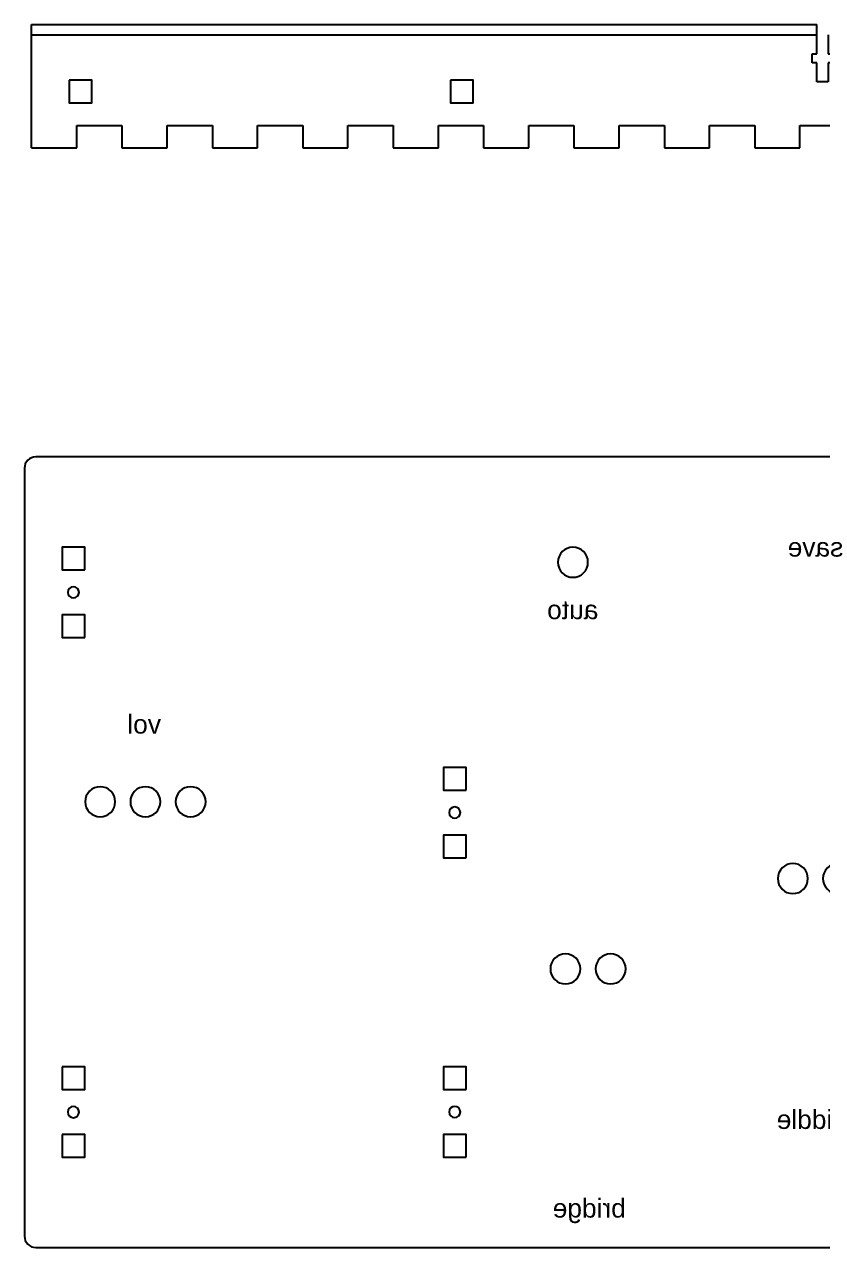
# Model space of a CAD drawing. Header units: millimetres. Extents: x -118 to 856, y -40 to 612.
# Drawn here: x 433.6 to 645.5, y -39.6 to 285.2 of the extents above; entities that cross this region are included whole.
import ezdxf
from ezdxf.enums import TextEntityAlignment as Align

# ---------------------------------------------------------------- set-up
doc = ezdxf.new("R2010")
doc.units = ezdxf.units.MM
doc.layers.add('Holes', color=1, linetype='Continuous')
doc.layers.add('text', color=5, linetype='Continuous')
doc.styles.get("Standard").update_dxf_attribs({"font": 'Arial.ttf'})

# ---------------------------------------------------------------- blocks, each defined once
blk = doc.blocks.new('M3 Bolt Nut Slot')
for p, q in [((-12.4, -3), (-12.4, 0)), ((-12.4, 0), (-7.4, 0)), ((-7.4, 0), (-7.4, 1.25)), ((-7.4, 1.25), (-5, 1.25)), ((-5, 1.25), (-5, 0)), ((-5, 0), (0, 0)), ((-7.4, -3), (-12.4, -3)), ((-7.4, -4.25), (-7.4, -3)), ((0, -3), (-5, -3)), ((-5, -3), (-5, -4.25)), ((-5, -4.25), (-7.4, -4.25))]:
    blk.add_line(p, q)
blk = doc.blocks.new('Front Panel')
for p, q in [((0, 0), (208.5, 0)), ((0, 0), (208.5, 0)), ((0, 0), (208.5, 0)), ((0, 0), (208.5, 0)), ((0, 0), (208.5, 0)), ((0, 0), (208.5, 0)), ((0, 0), (208.5, 0)), ((0, 0), (208.5, 0)), ((0, 0), (208.5, 0)), ((0, 0), (208.5, 0)), ((0, 0), (208.5, 0)), ((0, 0), (208.5, 0)), ((0, 0), (208.5, 0)), ((0, 0), (208.5, 0)), ((0, 0), (208.5, 0)), ((0, 0), (208.5, 0)), ((0, 0), (208.5, 0)), ((0, 0), (208.5, 0)), ((0, 0), (208.5, 0)), ((0, 0), (208.5, 0)), ((0, 0), (208.5, 0)), ((0, 0), (208.5, 0)), ((0, 0), (208.5, 0)), ((0, 0), (208.5, 0)), ((0, 0), (208.5, 0)), ((0, 0), (208.5, 0)), ((0, 0), (208.5, 0)), ((0, 0), (208.5, 0)), ((0, 0), (208.5, 0)), ((0, -32.798), (0, 0)), ((0, 0), (208.5, 0)), ((208.5, -2.798), (208.5, 0)), ((208.5, -2.798), (208.5, 0)), ((208.5, -2.798), (208.5, 0)), ((208.5, -2.798), (208.5, 0)), ((208.5, -2.798), (208.5, 0)), ((208.5, -2.798), (208.5, 0)), ((208.5, -2.798), (208.5, 0)), ((208.5, -2.798), (208.5, 0)), ((208.5, -2.798), (208.5, 0)), ((208.5, -2.798), (208.5, 0)), ((208.5, -2.798), (208.5, 0)), ((208.5, -2.798), (208.5, 0)), ((208.5, -2.798), (208.5, 0)), ((208.5, -2.798), (208.5, 0)), ((208.5, -2.798), (208.5, 0)), ((208.5, -2.798), (208.5, 0)), ((208.5, -2.798), (208.5, 0)), ((208.5, -2.798), (208.5, 0)), ((208.5, -2.798), (208.5, 0)), ((208.5, -2.798), (208.5, 0)), ((208.5, -2.798), (208.5, 0)), ((208.5, -2.798), (208.5, 0)), ((208.5, -2.798), (208.5, 0)), ((208.5, -2.798), (208.5, 0)), ((208.5, -2.798), (208.5, 0)), ((208.5, -2.798), (208.5, 0)), ((208.5, -2.798), (208.5, 0)), ((208.5, -2.798), (208.5, 0)), ((208.5, -2.798), (208.5, 0)), ((208.5, -2.798), (208.5, 0)), ((12, -32.798), (12, -26.798)), ((12, -26.798), (24, -26.798)), ((12, -32.798), (12, -26.798)), ((12, -26.798), (24, -26.798)), ((12, -32.798), (12, -26.798)), ((12, -26.798), (24, -26.798)), ((12, -32.798), (12, -26.798)), ((12, -26.798), (24, -26.798)), ((12, -32.798), (12, -26.798)), ((12, -26.798), (24, -26.798)), ((12, -32.798), (12, -26.798)), ((12, -26.798), (24, -26.798)), ((12, -32.798), (12, -26.798)), ((12, -26.798), (24, -26.798)), ((12, -32.798), (12, -26.798)), ((12, -26.798), (24, -26.798)), ((12, -32.798), (12, -26.798)), ((12, -26.798), (24, -26.798)), ((12, -32.798), (12, -26.798)), ((12, -26.798), (24, -26.798)), ((12, -32.798), (12, -26.798)), ((12, -26.798), (24, -26.798)), ((12, -32.798), (12, -26.798)), ((12, -26.798), (24, -26.798)), ((12, -32.798), (12, -26.798)), ((12, -26.798), (24, -26.798)), ((12, -32.798), (12, -26.798)), ((12, -26.798), (24, -26.798)), ((12, -32.798), (12, -26.798)), ((12, -26.798), (24, -26.798)), ((12, -32.798), (12, -26.798)), ((12, -26.798), (24, -26.798)), ((12, -32.798), (12, -26.798)), ((12, -26.798), (24, -26.798)), ((12, -32.798), (12, -26.798)), ((12, -26.798), (24, -26.798)), ((12, -32.798), (12, -26.798)), ((12, -26.798), (24, -26.798)), ((12, -32.798), (12, -26.798)), ((12, -26.798), (24, -26.798)), ((12, -32.798), (12, -26.798)), ((12, -26.798), (24, -26.798)), ((12, -32.798), (12, -26.798)), ((12, -26.798), (24, -26.798)), ((12, -32.798), (12, -26.798)), ((12, -26.798), (24, -26.798)), ((12, -32.798), (12, -26.798)), ((12, -26.798), (24, -26.798)), ((12, -32.798), (12, -26.798)), ((12, -26.798), (24, -26.798)), ((12, -32.798), (12, -26.798)), ((12, -26.798), (24, -26.798)), ((12, -32.798), (12, -26.798)), ((12, -26.798), (24, -26.798)), ((12, -32.798), (12, -26.798)), ((12, -26.798), (24, -26.798)), ((12, -32.798), (12, -26.798)), ((12, -26.798), (24, -26.798)), ((12, -32.798), (12, -26.798)), ((12, -26.798), (24, -26.798)), ((24, -26.798), (24, -32.798)), ((24, -26.798), (24, -32.798)), ((24, -26.798), (24, -32.798)), ((24, -26.798), (24, -32.798)), ((24, -26.798), (24, -32.798)), ((24, -26.798), (24, -32.798)), ((24, -26.798), (24, -32.798)), ((24, -26.798), (24, -32.798)), ((24, -26.798), (24, -32.798)), ((24, -26.798), (24, -32.798)), ((24, -26.798), (24, -32.798)), ((24, -26.798), (24, -32.798)), ((24, -26.798), (24, -32.798)), ((24, -26.798), (24, -32.798)), ((24, -26.798), (24, -32.798)), ((24, -26.798), (24, -32.798)), ((24, -26.798), (24, -32.798)), ((24, -26.798), (24, -32.798)), ((24, -26.798), (24, -32.798)), ((24, -26.798), (24, -32.798)), ((24, -26.798), (24, -32.798)), ((24, -26.798), (24, -32.798)), ((24, -26.798), (24, -32.798)), ((24, -26.798), (24, -32.798)), ((24, -26.798), (24, -32.798)), ((24, -26.798), (24, -32.798)), ((24, -26.798), (24, -32.798)), ((24, -26.798), (24, -32.798)), ((24, -26.798), (24, -32.798)), ((24, -26.798), (24, -32.798)), ((36, -32.798), (36, -26.798)), ((36, -26.798), (48, -26.798)), ((36, -32.798), (36, -26.798)), ((36, -26.798), (48, -26.798)), ((36, -32.798), (36, -26.798)), ((36, -26.798), (48, -26.798)), ((36, -32.798), (36, -26.798)), ((36, -26.798), (48, -26.798)), ((36, -32.798), (36, -26.798)), ((36, -26.798), (48, -26.798)), ((36, -32.798), (36, -26.798)), ((36, -26.798), (48, -26.798)), ((36, -32.798), (36, -26.798)), ((36, -26.798), (48, -26.798)), ((36, -32.798), (36, -26.798)), ((36, -26.798), (48, -26.798)), ((36, -32.798), (36, -26.798)), ((36, -26.798), (48, -26.798)), ((36, -32.798), (36, -26.798)), ((36, -26.798), (48, -26.798)), ((36, -32.798), (36, -26.798)), ((36, -26.798), (48, -26.798)), ((36, -32.798), (36, -26.798)), ((36, -26.798), (48, -26.798)), ((36, -32.798), (36, -26.798)), ((36, -26.798), (48, -26.798)), ((36, -32.798), (36, -26.798)), ((36, -26.798), (48, -26.798)), ((36, -32.798), (36, -26.798)), ((36, -26.798), (48, -26.798)), ((36, -32.798), (36, -26.798)), ((36, -26.798), (48, -26.798)), ((36, -32.798), (36, -26.798)), ((36, -26.798), (48, -26.798)), ((36, -32.798), (36, -26.798)), ((36, -26.798), (48, -26.798)), ((36, -32.798), (36, -26.798)), ((36, -26.798), (48, -26.798)), ((36, -32.798), (36, -26.798)), ((36, -26.798), (48, -26.798)), ((36, -32.798), (36, -26.798)), ((36, -26.798), (48, -26.798)), ((36, -32.798), (36, -26.798)), ((36, -26.798), (48, -26.798)), ((36, -32.798), (36, -26.798)), ((36, -26.798), (48, -26.798)), ((36, -32.798), (36, -26.798)), ((36, -26.798), (48, -26.798)), ((36, -32.798), (36, -26.798)), ((36, -26.798), (48, -26.798)), ((36, -32.798), (36, -26.798)), ((36, -26.798), (48, -26.798)), ((36, -32.798), (36, -26.798)), ((36, -26.798), (48, -26.798)), ((36, -32.798), (36, -26.798)), ((36, -26.798), (48, -26.798)), ((36, -32.798), (36, -26.798)), ((36, -26.798), (48, -26.798)), ((36, -32.798), (36, -26.798)), ((36, -26.798), (48, -26.798)), ((48, -26.798), (48, -32.798)), ((48, -26.798), (48, -32.798)), ((48, -26.798), (48, -32.798)), ((48, -26.798), (48, -32.798)), ((48, -26.798), (48, -32.798)), ((48, -26.798), (48, -32.798)), ((48, -26.798), (48, -32.798)), ((48, -26.798), (48, -32.798)), ((48, -26.798), (48, -32.798)), ((48, -26.798), (48, -32.798)), ((48, -26.798), (48, -32.798)), ((48, -26.798), (48, -32.798)), ((48, -26.798), (48, -32.798)), ((48, -26.798), (48, -32.798)), ((48, -26.798), (48, -32.798)), ((48, -26.798), (48, -32.798)), ((48, -26.798), (48, -32.798)), ((48, -26.798), (48, -32.798)), ((48, -26.798), (48, -32.798)), ((48, -26.798), (48, -32.798)), ((48, -26.798), (48, -32.798)), ((48, -26.798), (48, -32.798)), ((48, -26.798), (48, -32.798)), ((48, -26.798), (48, -32.798)), ((48, -26.798), (48, -32.798)), ((48, -26.798), (48, -32.798)), ((48, -26.798), (48, -32.798)), ((48, -26.798), (48, -32.798)), ((48, -26.798), (48, -32.798)), ((48, -26.798), (48, -32.798)), ((60, -32.798), (60, -26.798)), ((60, -26.798), (72, -26.798)), ((60, -32.798), (60, -26.798)), ((60, -26.798), (72, -26.798)), ((60, -32.798), (60, -26.798)), ((60, -26.798), (72, -26.798)), ((60, -32.798), (60, -26.798)), ((60, -26.798), (72, -26.798)), ((60, -32.798), (60, -26.798)), ((60, -26.798), (72, -26.798)), ((60, -32.798), (60, -26.798)), ((60, -26.798), (72, -26.798)), ((60, -32.798), (60, -26.798)), ((60, -26.798), (72, -26.798)), ((60, -32.798), (60, -26.798)), ((60, -26.798), (72, -26.798)), ((60, -32.798), (60, -26.798)), ((60, -26.798), (72, -26.798)), ((60, -32.798), (60, -26.798)), ((60, -26.798), (72, -26.798)), ((60, -32.798), (60, -26.798)), ((60, -26.798), (72, -26.798)), ((60, -32.798), (60, -26.798)), ((60, -26.798), (72, -26.798)), ((60, -32.798), (60, -26.798)), ((60, -26.798), (72, -26.798)), ((60, -32.798), (60, -26.798)), ((60, -26.798), (72, -26.798)), ((60, -32.798), (60, -26.798)), ((60, -26.798), (72, -26.798)), ((60, -32.798), (60, -26.798)), ((60, -26.798), (72, -26.798)), ((60, -32.798), (60, -26.798)), ((60, -26.798), (72, -26.798)), ((60, -32.798), (60, -26.798)), ((60, -26.798), (72, -26.798)), ((60, -32.798), (60, -26.798)), ((60, -26.798), (72, -26.798)), ((60, -32.798), (60, -26.798)), ((60, -26.798), (72, -26.798)), ((60, -32.798), (60, -26.798)), ((60, -26.798), (72, -26.798)), ((60, -32.798), (60, -26.798)), ((60, -26.798), (72, -26.798)), ((60, -32.798), (60, -26.798)), ((60, -26.798), (72, -26.798)), ((60, -32.798), (60, -26.798)), ((60, -26.798), (72, -26.798)), ((60, -32.798), (60, -26.798)), ((60, -26.798), (72, -26.798)), ((60, -32.798), (60, -26.798)), ((60, -26.798), (72, -26.798)), ((60, -32.798), (60, -26.798)), ((60, -26.798), (72, -26.798)), ((60, -32.798), (60, -26.798)), ((60, -26.798), (72, -26.798)), ((60, -32.798), (60, -26.798)), ((60, -26.798), (72, -26.798)), ((60, -32.798), (60, -26.798)), ((60, -26.798), (72, -26.798)), ((72, -26.798), (72, -32.798)), ((72, -26.798), (72, -32.798)), ((72, -26.798), (72, -32.798)), ((72, -26.798), (72, -32.798)), ((72, -26.798), (72, -32.798)), ((72, -26.798), (72, -32.798)), ((72, -26.798), (72, -32.798)), ((72, -26.798), (72, -32.798)), ((72, -26.798), (72, -32.798)), ((72, -26.798), (72, -32.798)), ((72, -26.798), (72, -32.798)), ((72, -26.798), (72, -32.798)), ((72, -26.798), (72, -32.798)), ((72, -26.798), (72, -32.798)), ((72, -26.798), (72, -32.798)), ((72, -26.798), (72, -32.798)), ((72, -26.798), (72, -32.798)), ((72, -26.798), (72, -32.798)), ((72, -26.798), (72, -32.798)), ((72, -26.798), (72, -32.798)), ((72, -26.798), (72, -32.798)), ((72, -26.798), (72, -32.798)), ((72, -26.798), (72, -32.798)), ((72, -26.798), (72, -32.798)), ((72, -26.798), (72, -32.798)), ((72, -26.798), (72, -32.798)), ((72, -26.798), (72, -32.798)), ((72, -26.798), (72, -32.798)), ((72, -26.798), (72, -32.798)), ((72, -26.798), (72, -32.798)), ((84, -32.798), (84, -26.798)), ((84, -26.798), (96, -26.798)), ((84, -32.798), (84, -26.798)), ((84, -26.798), (96, -26.798)), ((84, -32.798), (84, -26.798)), ((84, -26.798), (96, -26.798)), ((84, -32.798), (84, -26.798)), ((84, -26.798), (96, -26.798)), ((84, -32.798), (84, -26.798)), ((84, -26.798), (96, -26.798)), ((84, -32.798), (84, -26.798)), ((84, -26.798), (96, -26.798)), ((84, -32.798), (84, -26.798)), ((84, -26.798), (96, -26.798)), ((84, -32.798), (84, -26.798)), ((84, -26.798), (96, -26.798)), ((84, -32.798), (84, -26.798)), ((84, -26.798), (96, -26.798)), ((84, -32.798), (84, -26.798)), ((84, -26.798), (96, -26.798)), ((84, -32.798), (84, -26.798)), ((84, -26.798), (96, -26.798)), ((84, -32.798), (84, -26.798)), ((84, -26.798), (96, -26.798)), ((84, -32.798), (84, -26.798)), ((84, -26.798), (96, -26.798)), ((84, -32.798), (84, -26.798)), ((84, -26.798), (96, -26.798)), ((84, -32.798), (84, -26.798)), ((84, -26.798), (96, -26.798)), ((84, -32.798), (84, -26.798)), ((84, -26.798), (96, -26.798)), ((84, -32.798), (84, -26.798)), ((84, -26.798), (96, -26.798)), ((84, -32.798), (84, -26.798)), ((84, -26.798), (96, -26.798)), ((84, -32.798), (84, -26.798)), ((84, -26.798), (96, -26.798)), ((84, -32.798), (84, -26.798)), ((84, -26.798), (96, -26.798)), ((84, -32.798), (84, -26.798)), ((84, -26.798), (96, -26.798)), ((84, -32.798), (84, -26.798)), ((84, -26.798), (96, -26.798)), ((84, -32.798), (84, -26.798)), ((84, -26.798), (96, -26.798)), ((84, -32.798), (84, -26.798)), ((84, -26.798), (96, -26.798)), ((84, -32.798), (84, -26.798)), ((84, -26.798), (96, -26.798)), ((84, -32.798), (84, -26.798)), ((84, -26.798), (96, -26.798)), ((84, -32.798), (84, -26.798)), ((84, -26.798), (96, -26.798)), ((84, -32.798), (84, -26.798)), ((84, -26.798), (96, -26.798)), ((84, -32.798), (84, -26.798)), ((84, -26.798), (96, -26.798)), ((84, -32.798), (84, -26.798)), ((84, -26.798), (96, -26.798)), ((96, -26.798), (96, -32.798)), ((96, -26.798), (96, -32.798)), ((96, -26.798), (96, -32.798)), ((96, -26.798), (96, -32.798)), ((96, -26.798), (96, -32.798)), ((96, -26.798), (96, -32.798)), ((96, -26.798), (96, -32.798)), ((96, -26.798), (96, -32.798)), ((96, -26.798), (96, -32.798)), ((96, -26.798), (96, -32.798)), ((96, -26.798), (96, -32.798)), ((96, -26.798), (96, -32.798)), ((96, -26.798), (96, -32.798)), ((96, -26.798), (96, -32.798)), ((96, -26.798), (96, -32.798)), ((96, -26.798), (96, -32.798)), ((96, -26.798), (96, -32.798)), ((96, -26.798), (96, -32.798)), ((96, -26.798), (96, -32.798)), ((96, -26.798), (96, -32.798)), ((96, -26.798), (96, -32.798)), ((96, -26.798), (96, -32.798)), ((96, -26.798), (96, -32.798)), ((96, -26.798), (96, -32.798)), ((96, -26.798), (96, -32.798)), ((96, -26.798), (96, -32.798)), ((96, -26.798), (96, -32.798)), ((96, -26.798), (96, -32.798)), ((96, -26.798), (96, -32.798)), ((96, -26.798), (96, -32.798)), ((108, -32.798), (108, -26.798)), ((108, -26.798), (120, -26.798)), ((108, -32.798), (108, -26.798)), ((108, -26.798), (120, -26.798)), ((108, -32.798), (108, -26.798)), ((108, -26.798), (120, -26.798)), ((108, -32.798), (108, -26.798)), ((108, -26.798), (120, -26.798)), ((108, -32.798), (108, -26.798)), ((108, -26.798), (120, -26.798)), ((108, -32.798), (108, -26.798)), ((108, -26.798), (120, -26.798)), ((108, -32.798), (108, -26.798)), ((108, -26.798), (120, -26.798)), ((108, -32.798), (108, -26.798)), ((108, -26.798), (120, -26.798)), ((108, -32.798), (108, -26.798)), ((108, -26.798), (120, -26.798)), ((108, -32.798), (108, -26.798)), ((108, -26.798), (120, -26.798)), ((108, -32.798), (108, -26.798)), ((108, -26.798), (120, -26.798)), ((108, -32.798), (108, -26.798)), ((108, -26.798), (120, -26.798)), ((108, -32.798), (108, -26.798)), ((108, -26.798), (120, -26.798)), ((108, -32.798), (108, -26.798)), ((108, -26.798), (120, -26.798)), ((108, -32.798), (108, -26.798)), ((108, -26.798), (120, -26.798)), ((108, -32.798), (108, -26.798)), ((108, -26.798), (120, -26.798)), ((108, -32.798), (108, -26.798)), ((108, -26.798), (120, -26.798)), ((108, -32.798), (108, -26.798)), ((108, -26.798), (120, -26.798)), ((108, -32.798), (108, -26.798)), ((108, -26.798), (120, -26.798)), ((108, -32.798), (108, -26.798)), ((108, -26.798), (120, -26.798)), ((108, -32.798), (108, -26.798)), ((108, -26.798), (120, -26.798)), ((108, -32.798), (108, -26.798)), ((108, -26.798), (120, -26.798)), ((108, -32.798), (108, -26.798)), ((108, -26.798), (120, -26.798)), ((108, -32.798), (108, -26.798)), ((108, -26.798), (120, -26.798)), ((108, -32.798), (108, -26.798)), ((108, -26.798), (120, -26.798)), ((108, -32.798), (108, -26.798)), ((108, -26.798), (120, -26.798)), ((108, -32.798), (108, -26.798)), ((108, -26.798), (120, -26.798)), ((108, -32.798), (108, -26.798)), ((108, -26.798), (120, -26.798)), ((108, -32.798), (108, -26.798)), ((108, -26.798), (120, -26.798)), ((108, -32.798), (108, -26.798)), ((108, -26.798), (120, -26.798)), ((120, -26.798), (120, -32.798)), ((120, -26.798), (120, -32.798)), ((120, -26.798), (120, -32.798)), ((120, -26.798), (120, -32.798)), ((120, -26.798), (120, -32.798)), ((120, -26.798), (120, -32.798)), ((120, -26.798), (120, -32.798)), ((120, -26.798), (120, -32.798)), ((120, -26.798), (120, -32.798)), ((120, -26.798), (120, -32.798)), ((120, -26.798), (120, -32.798)), ((120, -26.798), (120, -32.798)), ((120, -26.798), (120, -32.798)), ((120, -26.798), (120, -32.798)), ((120, -26.798), (120, -32.798)), ((120, -26.798), (120, -32.798)), ((120, -26.798), (120, -32.798)), ((120, -26.798), (120, -32.798)), ((120, -26.798), (120, -32.798)), ((120, -26.798), (120, -32.798)), ((120, -26.798), (120, -32.798)), ((120, -26.798), (120, -32.798)), ((120, -26.798), (120, -32.798)), ((120, -26.798), (120, -32.798)), ((120, -26.798), (120, -32.798)), ((120, -26.798), (120, -32.798)), ((120, -26.798), (120, -32.798)), ((120, -26.798), (120, -32.798)), ((120, -26.798), (120, -32.798)), ((120, -26.798), (120, -32.798)), ((132, -32.798), (132, -26.798)), ((132, -26.798), (144, -26.798)), ((132, -32.798), (132, -26.798)), ((132, -26.798), (144, -26.798)), ((132, -32.798), (132, -26.798)), ((132, -26.798), (144, -26.798)), ((132, -32.798), (132, -26.798)), ((132, -26.798), (144, -26.798)), ((132, -32.798), (132, -26.798)), ((132, -26.798), (144, -26.798)), ((132, -32.798), (132, -26.798)), ((132, -26.798), (144, -26.798)), ((132, -32.798), (132, -26.798)), ((132, -26.798), (144, -26.798)), ((132, -32.798), (132, -26.798)), ((132, -26.798), (144, -26.798)), ((132, -32.798), (132, -26.798)), ((132, -26.798), (144, -26.798)), ((132, -32.798), (132, -26.798)), ((132, -26.798), (144, -26.798)), ((132, -32.798), (132, -26.798)), ((132, -26.798), (144, -26.798)), ((132, -32.798), (132, -26.798)), ((132, -26.798), (144, -26.798)), ((132, -32.798), (132, -26.798)), ((132, -26.798), (144, -26.798)), ((132, -32.798), (132, -26.798)), ((132, -26.798), (144, -26.798)), ((132, -32.798), (132, -26.798)), ((132, -26.798), (144, -26.798)), ((132, -32.798), (132, -26.798)), ((132, -26.798), (144, -26.798)), ((132, -32.798), (132, -26.798)), ((132, -26.798), (144, -26.798)), ((132, -32.798), (132, -26.798)), ((132, -26.798), (144, -26.798)), ((132, -32.798), (132, -26.798)), ((132, -26.798), (144, -26.798)), ((132, -32.798), (132, -26.798)), ((132, -26.798), (144, -26.798)), ((132, -32.798), (132, -26.798)), ((132, -26.798), (144, -26.798)), ((132, -32.798), (132, -26.798)), ((132, -26.798), (144, -26.798)), ((132, -32.798), (132, -26.798)), ((132, -26.798), (144, -26.798)), ((132, -32.798), (132, -26.798)), ((132, -26.798), (144, -26.798)), ((132, -32.798), (132, -26.798)), ((132, -26.798), (144, -26.798)), ((132, -32.798), (132, -26.798)), ((132, -26.798), (144, -26.798)), ((132, -32.798), (132, -26.798)), ((132, -26.798), (144, -26.798)), ((132, -32.798), (132, -26.798)), ((132, -26.798), (144, -26.798)), ((132, -32.798), (132, -26.798)), ((132, -26.798), (144, -26.798)), ((132, -32.798), (132, -26.798)), ((132, -26.798), (144, -26.798)), ((144, -26.798), (144, -32.798)), ((144, -26.798), (144, -32.798)), ((144, -26.798), (144, -32.798)), ((144, -26.798), (144, -32.798)), ((144, -26.798), (144, -32.798)), ((144, -26.798), (144, -32.798)), ((144, -26.798), (144, -32.798)), ((144, -26.798), (144, -32.798)), ((144, -26.798), (144, -32.798)), ((144, -26.798), (144, -32.798)), ((144, -26.798), (144, -32.798)), ((144, -26.798), (144, -32.798)), ((144, -26.798), (144, -32.798)), ((144, -26.798), (144, -32.798)), ((144, -26.798), (144, -32.798)), ((144, -26.798), (144, -32.798)), ((144, -26.798), (144, -32.798)), ((144, -26.798), (144, -32.798)), ((144, -26.798), (144, -32.798)), ((144, -26.798), (144, -32.798)), ((144, -26.798), (144, -32.798)), ((144, -26.798), (144, -32.798)), ((144, -26.798), (144, -32.798)), ((144, -26.798), (144, -32.798)), ((144, -26.798), (144, -32.798)), ((144, -26.798), (144, -32.798)), ((144, -26.798), (144, -32.798)), ((144, -26.798), (144, -32.798)), ((144, -26.798), (144, -32.798)), ((144, -26.798), (144, -32.798)), ((156, -32.798), (156, -26.798)), ((156, -26.798), (168, -26.798)), ((156, -32.798), (156, -26.798)), ((156, -26.798), (168, -26.798)), ((156, -32.798), (156, -26.798)), ((156, -26.798), (168, -26.798)), ((156, -32.798), (156, -26.798)), ((156, -26.798), (168, -26.798)), ((156, -32.798), (156, -26.798)), ((156, -26.798), (168, -26.798)), ((156, -32.798), (156, -26.798)), ((156, -26.798), (168, -26.798)), ((156, -32.798), (156, -26.798)), ((156, -26.798), (168, -26.798)), ((156, -32.798), (156, -26.798)), ((156, -26.798), (168, -26.798)), ((156, -32.798), (156, -26.798)), ((156, -26.798), (168, -26.798)), ((156, -32.798), (156, -26.798)), ((156, -26.798), (168, -26.798)), ((156, -32.798), (156, -26.798)), ((156, -26.798), (168, -26.798)), ((156, -32.798), (156, -26.798)), ((156, -26.798), (168, -26.798)), ((156, -32.798), (156, -26.798)), ((156, -26.798), (168, -26.798)), ((156, -32.798), (156, -26.798)), ((156, -26.798), (168, -26.798)), ((156, -32.798), (156, -26.798)), ((156, -26.798), (168, -26.798)), ((156, -32.798), (156, -26.798)), ((156, -26.798), (168, -26.798)), ((156, -32.798), (156, -26.798)), ((156, -26.798), (168, -26.798)), ((156, -32.798), (156, -26.798)), ((156, -26.798), (168, -26.798)), ((156, -32.798), (156, -26.798)), ((156, -26.798), (168, -26.798)), ((156, -32.798), (156, -26.798)), ((156, -26.798), (168, -26.798)), ((156, -32.798), (156, -26.798)), ((156, -26.798), (168, -26.798)), ((156, -32.798), (156, -26.798)), ((156, -26.798), (168, -26.798)), ((156, -32.798), (156, -26.798)), ((156, -26.798), (168, -26.798)), ((156, -32.798), (156, -26.798)), ((156, -26.798), (168, -26.798)), ((156, -32.798), (156, -26.798)), ((156, -26.798), (168, -26.798)), ((156, -32.798), (156, -26.798)), ((156, -26.798), (168, -26.798)), ((156, -32.798), (156, -26.798)), ((156, -26.798), (168, -26.798)), ((156, -32.798), (156, -26.798)), ((156, -26.798), (168, -26.798)), ((156, -32.798), (156, -26.798)), ((156, -26.798), (168, -26.798)), ((156, -32.798), (156, -26.798)), ((156, -26.798), (168, -26.798)), ((168, -26.798), (168, -32.798)), ((168, -26.798), (168, -32.798)), ((168, -26.798), (168, -32.798)), ((168, -26.798), (168, -32.798)), ((168, -26.798), (168, -32.798)), ((168, -26.798), (168, -32.798)), ((168, -26.798), (168, -32.798)), ((168, -26.798), (168, -32.798)), ((168, -26.798), (168, -32.798)), ((168, -26.798), (168, -32.798)), ((168, -26.798), (168, -32.798)), ((168, -26.798), (168, -32.798)), ((168, -26.798), (168, -32.798)), ((168, -26.798), (168, -32.798)), ((168, -26.798), (168, -32.798)), ((168, -26.798), (168, -32.798)), ((168, -26.798), (168, -32.798)), ((168, -26.798), (168, -32.798)), ((168, -26.798), (168, -32.798)), ((168, -26.798), (168, -32.798)), ((168, -26.798), (168, -32.798)), ((168, -26.798), (168, -32.798)), ((168, -26.798), (168, -32.798)), ((168, -26.798), (168, -32.798)), ((168, -26.798), (168, -32.798)), ((168, -26.798), (168, -32.798)), ((168, -26.798), (168, -32.798)), ((168, -26.798), (168, -32.798)), ((168, -26.798), (168, -32.798)), ((168, -26.798), (168, -32.798)), ((180, -32.798), (180, -26.798)), ((180, -26.798), (192, -26.798)), ((180, -32.798), (180, -26.798)), ((180, -26.798), (192, -26.798)), ((180, -32.798), (180, -26.798)), ((180, -26.798), (192, -26.798)), ((180, -32.798), (180, -26.798)), ((180, -26.798), (192, -26.798)), ((180, -32.798), (180, -26.798)), ((180, -26.798), (192, -26.798)), ((180, -32.798), (180, -26.798)), ((180, -26.798), (192, -26.798)), ((180, -32.798), (180, -26.798)), ((180, -26.798), (192, -26.798)), ((180, -32.798), (180, -26.798)), ((180, -26.798), (192, -26.798)), ((180, -32.798), (180, -26.798)), ((180, -26.798), (192, -26.798)), ((180, -32.798), (180, -26.798)), ((180, -26.798), (192, -26.798)), ((180, -32.798), (180, -26.798)), ((180, -26.798), (192, -26.798)), ((180, -32.798), (180, -26.798)), ((180, -26.798), (192, -26.798)), ((180, -32.798), (180, -26.798)), ((180, -26.798), (192, -26.798)), ((180, -32.798), (180, -26.798)), ((180, -26.798), (192, -26.798)), ((180, -32.798), (180, -26.798)), ((180, -26.798), (192, -26.798)), ((180, -32.798), (180, -26.798)), ((180, -26.798), (192, -26.798)), ((180, -32.798), (180, -26.798)), ((180, -26.798), (192, -26.798)), ((180, -32.798), (180, -26.798)), ((180, -26.798), (192, -26.798)), ((180, -32.798), (180, -26.798)), ((180, -26.798), (192, -26.798)), ((180, -32.798), (180, -26.798)), ((180, -26.798), (192, -26.798)), ((180, -32.798), (180, -26.798)), ((180, -26.798), (192, -26.798)), ((180, -32.798), (180, -26.798)), ((180, -26.798), (192, -26.798)), ((180, -32.798), (180, -26.798)), ((180, -26.798), (192, -26.798)), ((180, -32.798), (180, -26.798)), ((180, -26.798), (192, -26.798)), ((180, -32.798), (180, -26.798)), ((180, -26.798), (192, -26.798)), ((180, -32.798), (180, -26.798)), ((180, -26.798), (192, -26.798)), ((180, -32.798), (180, -26.798)), ((180, -26.798), (192, -26.798)), ((180, -32.798), (180, -26.798)), ((180, -26.798), (192, -26.798)), ((180, -32.798), (180, -26.798)), ((180, -26.798), (192, -26.798)), ((180, -32.798), (180, -26.798)), ((180, -26.798), (192, -26.798)), ((192, -26.798), (192, -32.798)), ((192, -26.798), (192, -32.798)), ((192, -26.798), (192, -32.798)), ((192, -26.798), (192, -32.798)), ((192, -26.798), (192, -32.798)), ((192, -26.798), (192, -32.798)), ((192, -26.798), (192, -32.798)), ((192, -26.798), (192, -32.798)), ((192, -26.798), (192, -32.798)), ((192, -26.798), (192, -32.798)), ((192, -26.798), (192, -32.798)), ((192, -26.798), (192, -32.798)), ((192, -26.798), (192, -32.798)), ((192, -26.798), (192, -32.798)), ((192, -26.798), (192, -32.798)), ((192, -26.798), (192, -32.798)), ((192, -26.798), (192, -32.798)), ((192, -26.798), (192, -32.798)), ((192, -26.798), (192, -32.798)), ((192, -26.798), (192, -32.798)), ((192, -26.798), (192, -32.798)), ((192, -26.798), (192, -32.798)), ((192, -26.798), (192, -32.798)), ((192, -26.798), (192, -32.798)), ((192, -26.798), (192, -32.798)), ((192, -26.798), (192, -32.798)), ((192, -26.798), (192, -32.798)), ((192, -26.798), (192, -32.798)), ((192, -26.798), (192, -32.798)), ((192, -26.798), (192, -32.798)), ((204, -32.798), (204, -26.798)), ((204, -26.798), (216, -26.798)), ((204, -32.798), (204, -26.798)), ((204, -26.798), (216, -26.798)), ((204, -32.798), (204, -26.798)), ((204, -26.798), (216, -26.798)), ((204, -32.798), (204, -26.798)), ((204, -26.798), (216, -26.798)), ((204, -32.798), (204, -26.798)), ((204, -26.798), (216, -26.798)), ((204, -32.798), (204, -26.798)), ((204, -26.798), (216, -26.798)), ((204, -32.798), (204, -26.798)), ((204, -26.798), (216, -26.798)), ((204, -32.798), (204, -26.798)), ((204, -26.798), (216, -26.798)), ((204, -32.798), (204, -26.798)), ((204, -26.798), (216, -26.798)), ((204, -32.798), (204, -26.798)), ((204, -26.798), (216, -26.798)), ((204, -32.798), (204, -26.798)), ((204, -26.798), (216, -26.798)), ((204, -32.798), (204, -26.798)), ((204, -26.798), (216, -26.798)), ((204, -32.798), (204, -26.798)), ((204, -26.798), (216, -26.798)), ((204, -32.798), (204, -26.798)), ((204, -26.798), (216, -26.798)), ((204, -32.798), (204, -26.798)), ((204, -26.798), (216, -26.798)), ((204, -32.798), (204, -26.798)), ((204, -26.798), (216, -26.798)), ((204, -32.798), (204, -26.798)), ((204, -26.798), (216, -26.798)), ((204, -32.798), (204, -26.798)), ((204, -26.798), (216, -26.798)), ((204, -32.798), (204, -26.798)), ((204, -26.798), (216, -26.798)), ((204, -32.798), (204, -26.798)), ((204, -26.798), (216, -26.798)), ((204, -32.798), (204, -26.798)), ((204, -26.798), (216, -26.798)), ((204, -32.798), (204, -26.798)), ((204, -26.798), (216, -26.798)), ((204, -32.798), (204, -26.798)), ((204, -26.798), (216, -26.798)), ((204, -32.798), (204, -26.798)), ((204, -26.798), (216, -26.798)), ((204, -32.798), (204, -26.798)), ((204, -26.798), (216, -26.798)), ((204, -32.798), (204, -26.798)), ((204, -26.798), (216, -26.798)), ((204, -32.798), (204, -26.798)), ((204, -26.798), (216, -26.798)), ((204, -32.798), (204, -26.798)), ((204, -26.798), (216, -26.798)), ((204, -32.798), (204, -26.798)), ((204, -26.798), (216, -26.798)), ((204, -32.798), (204, -26.798)), ((204, -26.798), (216, -26.798)), ((0, -32.798), (12, -32.798)), ((0, -32.798), (12, -32.798)), ((0, -32.798), (12, -32.798)), ((0, -32.798), (12, -32.798)), ((0, -32.798), (12, -32.798)), ((0, -32.798), (12, -32.798)), ((0, -32.798), (12, -32.798)), ((0, -32.798), (12, -32.798)), ((0, -32.798), (12, -32.798)), ((0, -32.798), (12, -32.798)), ((0, -32.798), (12, -32.798)), ((0, -32.798), (12, -32.798)), ((0, -32.798), (12, -32.798)), ((0, -32.798), (12, -32.798)), ((0, -32.798), (12, -32.798)), ((0, -32.798), (12, -32.798)), ((0, -32.798), (12, -32.798)), ((0, -32.798), (12, -32.798)), ((0, -32.798), (12, -32.798)), ((0, -32.798), (12, -32.798)), ((0, -32.798), (12, -32.798)), ((0, -32.798), (12, -32.798)), ((0, -32.798), (12, -32.798)), ((0, -32.798), (12, -32.798)), ((0, -32.798), (12, -32.798)), ((0, -32.798), (12, -32.798)), ((0, -32.798), (12, -32.798)), ((0, -32.798), (12, -32.798)), ((0, -32.798), (12, -32.798)), ((0, -32.798), (12, -32.798)), ((24, -32.798), (36, -32.798)), ((24, -32.798), (36, -32.798)), ((24, -32.798), (36, -32.798)), ((24, -32.798), (36, -32.798)), ((24, -32.798), (36, -32.798)), ((24, -32.798), (36, -32.798)), ((24, -32.798), (36, -32.798)), ((24, -32.798), (36, -32.798)), ((24, -32.798), (36, -32.798)), ((24, -32.798), (36, -32.798)), ((24, -32.798), (36, -32.798)), ((24, -32.798), (36, -32.798)), ((24, -32.798), (36, -32.798)), ((24, -32.798), (36, -32.798)), ((24, -32.798), (36, -32.798)), ((24, -32.798), (36, -32.798)), ((24, -32.798), (36, -32.798)), ((24, -32.798), (36, -32.798)), ((24, -32.798), (36, -32.798)), ((24, -32.798), (36, -32.798)), ((24, -32.798), (36, -32.798)), ((24, -32.798), (36, -32.798)), ((24, -32.798), (36, -32.798)), ((24, -32.798), (36, -32.798)), ((24, -32.798), (36, -32.798)), ((24, -32.798), (36, -32.798)), ((24, -32.798), (36, -32.798)), ((24, -32.798), (36, -32.798)), ((24, -32.798), (36, -32.798)), ((24, -32.798), (36, -32.798)), ((48, -32.798), (60, -32.798)), ((48, -32.798), (60, -32.798)), ((48, -32.798), (60, -32.798)), ((48, -32.798), (60, -32.798)), ((48, -32.798), (60, -32.798)), ((48, -32.798), (60, -32.798)), ((48, -32.798), (60, -32.798)), ((48, -32.798), (60, -32.798)), ((48, -32.798), (60, -32.798)), ((48, -32.798), (60, -32.798)), ((48, -32.798), (60, -32.798)), ((48, -32.798), (60, -32.798)), ((48, -32.798), (60, -32.798)), ((48, -32.798), (60, -32.798)), ((48, -32.798), (60, -32.798)), ((48, -32.798), (60, -32.798)), ((48, -32.798), (60, -32.798)), ((48, -32.798), (60, -32.798)), ((48, -32.798), (60, -32.798)), ((48, -32.798), (60, -32.798)), ((48, -32.798), (60, -32.798)), ((48, -32.798), (60, -32.798)), ((48, -32.798), (60, -32.798)), ((48, -32.798), (60, -32.798)), ((48, -32.798), (60, -32.798)), ((48, -32.798), (60, -32.798)), ((48, -32.798), (60, -32.798)), ((48, -32.798), (60, -32.798)), ((48, -32.798), (60, -32.798)), ((48, -32.798), (60, -32.798)), ((72, -32.798), (84, -32.798)), ((72, -32.798), (84, -32.798)), ((72, -32.798), (84, -32.798)), ((72, -32.798), (84, -32.798)), ((72, -32.798), (84, -32.798)), ((72, -32.798), (84, -32.798)), ((72, -32.798), (84, -32.798)), ((72, -32.798), (84, -32.798)), ((72, -32.798), (84, -32.798)), ((72, -32.798), (84, -32.798)), ((72, -32.798), (84, -32.798)), ((72, -32.798), (84, -32.798)), ((72, -32.798), (84, -32.798)), ((72, -32.798), (84, -32.798)), ((72, -32.798), (84, -32.798)), ((72, -32.798), (84, -32.798)), ((72, -32.798), (84, -32.798)), ((72, -32.798), (84, -32.798)), ((72, -32.798), (84, -32.798)), ((72, -32.798), (84, -32.798)), ((72, -32.798), (84, -32.798)), ((72, -32.798), (84, -32.798)), ((72, -32.798), (84, -32.798)), ((72, -32.798), (84, -32.798)), ((72, -32.798), (84, -32.798)), ((72, -32.798), (84, -32.798)), ((72, -32.798), (84, -32.798)), ((72, -32.798), (84, -32.798)), ((72, -32.798), (84, -32.798)), ((72, -32.798), (84, -32.798)), ((96, -32.798), (108, -32.798)), ((96, -32.798), (108, -32.798)), ((96, -32.798), (108, -32.798)), ((96, -32.798), (108, -32.798)), ((96, -32.798), (108, -32.798)), ((96, -32.798), (108, -32.798)), ((96, -32.798), (108, -32.798)), ((96, -32.798), (108, -32.798)), ((96, -32.798), (108, -32.798)), ((96, -32.798), (108, -32.798)), ((96, -32.798), (108, -32.798)), ((96, -32.798), (108, -32.798)), ((96, -32.798), (108, -32.798)), ((96, -32.798), (108, -32.798)), ((96, -32.798), (108, -32.798)), ((96, -32.798), (108, -32.798)), ((96, -32.798), (108, -32.798)), ((96, -32.798), (108, -32.798)), ((96, -32.798), (108, -32.798)), ((96, -32.798), (108, -32.798)), ((96, -32.798), (108, -32.798)), ((96, -32.798), (108, -32.798)), ((96, -32.798), (108, -32.798)), ((96, -32.798), (108, -32.798)), ((96, -32.798), (108, -32.798)), ((96, -32.798), (108, -32.798)), ((96, -32.798), (108, -32.798)), ((96, -32.798), (108, -32.798)), ((96, -32.798), (108, -32.798)), ((96, -32.798), (108, -32.798)), ((120, -32.798), (132, -32.798)), ((120, -32.798), (132, -32.798)), ((120, -32.798), (132, -32.798)), ((120, -32.798), (132, -32.798)), ((120, -32.798), (132, -32.798)), ((120, -32.798), (132, -32.798)), ((120, -32.798), (132, -32.798)), ((120, -32.798), (132, -32.798)), ((120, -32.798), (132, -32.798)), ((120, -32.798), (132, -32.798)), ((120, -32.798), (132, -32.798)), ((120, -32.798), (132, -32.798)), ((120, -32.798), (132, -32.798)), ((120, -32.798), (132, -32.798)), ((120, -32.798), (132, -32.798)), ((120, -32.798), (132, -32.798)), ((120, -32.798), (132, -32.798)), ((120, -32.798), (132, -32.798)), ((120, -32.798), (132, -32.798)), ((120, -32.798), (132, -32.798)), ((120, -32.798), (132, -32.798)), ((120, -32.798), (132, -32.798)), ((120, -32.798), (132, -32.798)), ((120, -32.798), (132, -32.798)), ((120, -32.798), (132, -32.798)), ((120, -32.798), (132, -32.798)), ((120, -32.798), (132, -32.798)), ((120, -32.798), (132, -32.798)), ((120, -32.798), (132, -32.798)), ((120, -32.798), (132, -32.798)), ((144, -32.798), (156, -32.798)), ((144, -32.798), (156, -32.798)), ((144, -32.798), (156, -32.798)), ((144, -32.798), (156, -32.798)), ((144, -32.798), (156, -32.798)), ((144, -32.798), (156, -32.798)), ((144, -32.798), (156, -32.798)), ((144, -32.798), (156, -32.798)), ((144, -32.798), (156, -32.798)), ((144, -32.798), (156, -32.798)), ((144, -32.798), (156, -32.798)), ((144, -32.798), (156, -32.798)), ((144, -32.798), (156, -32.798)), ((144, -32.798), (156, -32.798)), ((144, -32.798), (156, -32.798)), ((144, -32.798), (156, -32.798)), ((144, -32.798), (156, -32.798)), ((144, -32.798), (156, -32.798)), ((144, -32.798), (156, -32.798)), ((144, -32.798), (156, -32.798)), ((144, -32.798), (156, -32.798)), ((144, -32.798), (156, -32.798)), ((144, -32.798), (156, -32.798)), ((144, -32.798), (156, -32.798)), ((144, -32.798), (156, -32.798)), ((144, -32.798), (156, -32.798)), ((144, -32.798), (156, -32.798)), ((144, -32.798), (156, -32.798)), ((144, -32.798), (156, -32.798)), ((144, -32.798), (156, -32.798)), ((168, -32.798), (180, -32.798)), ((168, -32.798), (180, -32.798)), ((168, -32.798), (180, -32.798)), ((168, -32.798), (180, -32.798)), ((168, -32.798), (180, -32.798)), ((168, -32.798), (180, -32.798)), ((168, -32.798), (180, -32.798)), ((168, -32.798), (180, -32.798)), ((168, -32.798), (180, -32.798)), ((168, -32.798), (180, -32.798)), ((168, -32.798), (180, -32.798)), ((168, -32.798), (180, -32.798)), ((168, -32.798), (180, -32.798)), ((168, -32.798), (180, -32.798)), ((168, -32.798), (180, -32.798)), ((168, -32.798), (180, -32.798)), ((168, -32.798), (180, -32.798)), ((168, -32.798), (180, -32.798)), ((168, -32.798), (180, -32.798)), ((168, -32.798), (180, -32.798)), ((168, -32.798), (180, -32.798)), ((168, -32.798), (180, -32.798)), ((168, -32.798), (180, -32.798)), ((168, -32.798), (180, -32.798)), ((168, -32.798), (180, -32.798)), ((168, -32.798), (180, -32.798)), ((168, -32.798), (180, -32.798)), ((168, -32.798), (180, -32.798)), ((168, -32.798), (180, -32.798)), ((168, -32.798), (180, -32.798)), ((192, -32.798), (204, -32.798)), ((192, -32.798), (204, -32.798)), ((192, -32.798), (204, -32.798)), ((192, -32.798), (204, -32.798)), ((192, -32.798), (204, -32.798)), ((192, -32.798), (204, -32.798)), ((192, -32.798), (204, -32.798)), ((192, -32.798), (204, -32.798)), ((192, -32.798), (204, -32.798)), ((192, -32.798), (204, -32.798)), ((192, -32.798), (204, -32.798)), ((192, -32.798), (204, -32.798)), ((192, -32.798), (204, -32.798)), ((192, -32.798), (204, -32.798)), ((192, -32.798), (204, -32.798)), ((192, -32.798), (204, -32.798)), ((192, -32.798), (204, -32.798)), ((192, -32.798), (204, -32.798)), ((192, -32.798), (204, -32.798)), ((192, -32.798), (204, -32.798)), ((192, -32.798), (204, -32.798)), ((192, -32.798), (204, -32.798)), ((192, -32.798), (204, -32.798)), ((192, -32.798), (204, -32.798)), ((192, -32.798), (204, -32.798)), ((192, -32.798), (204, -32.798)), ((192, -32.798), (204, -32.798)), ((192, -32.798), (204, -32.798)), ((192, -32.798), (204, -32.798)), ((192, -32.798), (204, -32.798))]:
    blk.add_line(p, q)
at = {"layer": 'Holes'}
for points in [[(10, -14.798), (10, -20.798), (16, -20.798), (16, -14.798)], [(111.229, -14.798), (111.229, -20.798), (117.229, -20.798), (117.229, -14.798)]]:
    blk.add_lwpolyline(points, close=True, dxfattribs=at)
at = {"layer": 'text'}
blk.add_line((0, -2.798), (208.5, -2.798), dxfattribs=at)
blk.add_line((0, -2.798), (208.5, -2.798), dxfattribs=at)
blk.add_line((0, -2.798), (208.5, -2.798), dxfattribs=at)
blk.add_line((0, -2.798), (208.5, -2.798), dxfattribs=at)
blk.add_line((0, -2.798), (208.5, -2.798), dxfattribs=at)
blk.add_line((0, -2.798), (208.5, -2.798), dxfattribs=at)
blk.add_line((0, -2.798), (208.5, -2.798), dxfattribs=at)
blk.add_line((0, -2.798), (208.5, -2.798), dxfattribs=at)
blk.add_line((0, -2.798), (208.5, -2.798), dxfattribs=at)
blk.add_line((0, -2.798), (208.5, -2.798), dxfattribs=at)
blk.add_line((0, -2.798), (208.5, -2.798), dxfattribs=at)
blk.add_line((0, -2.798), (208.5, -2.798), dxfattribs=at)
blk.add_line((0, -2.798), (208.5, -2.798), dxfattribs=at)
blk.add_line((0, -2.798), (208.5, -2.798), dxfattribs=at)
blk.add_line((0, -2.798), (208.5, -2.798), dxfattribs=at)
blk.add_line((0, -2.798), (208.5, -2.798), dxfattribs=at)
blk.add_line((0, -2.798), (208.5, -2.798), dxfattribs=at)
blk.add_line((0, -2.798), (208.5, -2.798), dxfattribs=at)
blk.add_line((0, -2.798), (208.5, -2.798), dxfattribs=at)
blk.add_line((0, -2.798), (208.5, -2.798), dxfattribs=at)
blk.add_line((0, -2.798), (208.5, -2.798), dxfattribs=at)
blk.add_line((0, -2.798), (208.5, -2.798), dxfattribs=at)
blk.add_line((0, -2.798), (208.5, -2.798), dxfattribs=at)
blk.add_line((0, -2.798), (208.5, -2.798), dxfattribs=at)
blk.add_line((0, -2.798), (208.5, -2.798), dxfattribs=at)
blk.add_line((0, -2.798), (208.5, -2.798), dxfattribs=at)
blk.add_line((0, -2.798), (208.5, -2.798), dxfattribs=at)
at = {"rotation": 90}
blk.add_blockref('M3 Bolt Nut Slot', (208.5, -2.798), dxfattribs=at)
blk.add_blockref('M3 Bolt Nut Slot', (208.5, -2.798), dxfattribs=at)
blk.add_blockref('M3 Bolt Nut Slot', (208.5, -2.798), dxfattribs=at)
blk.add_blockref('M3 Bolt Nut Slot', (208.5, -2.798), dxfattribs=at)
blk.add_blockref('M3 Bolt Nut Slot', (208.5, -2.798), dxfattribs=at)
blk.add_blockref('M3 Bolt Nut Slot', (208.5, -2.798), dxfattribs=at)
blk.add_blockref('M3 Bolt Nut Slot', (208.5, -2.798), dxfattribs=at)
blk.add_blockref('M3 Bolt Nut Slot', (208.5, -2.798), dxfattribs=at)
blk.add_blockref('M3 Bolt Nut Slot', (208.5, -2.798), dxfattribs=at)
blk.add_blockref('M3 Bolt Nut Slot', (208.5, -2.798), dxfattribs=at)
blk.add_blockref('M3 Bolt Nut Slot', (208.5, -2.798), dxfattribs=at)
blk.add_blockref('M3 Bolt Nut Slot', (208.5, -2.798), dxfattribs=at)
blk.add_blockref('M3 Bolt Nut Slot', (208.5, -2.798), dxfattribs=at)
blk.add_blockref('M3 Bolt Nut Slot', (208.5, -2.798), dxfattribs=at)
blk.add_blockref('M3 Bolt Nut Slot', (208.5, -2.798), dxfattribs=at)
blk.add_blockref('M3 Bolt Nut Slot', (208.5, -2.798), dxfattribs=at)
blk.add_blockref('M3 Bolt Nut Slot', (208.5, -2.798), dxfattribs=at)
blk.add_blockref('M3 Bolt Nut Slot', (208.5, -2.798), dxfattribs=at)
blk.add_blockref('M3 Bolt Nut Slot', (208.5, -2.798), dxfattribs=at)
blk.add_blockref('M3 Bolt Nut Slot', (208.5, -2.798), dxfattribs=at)
blk.add_blockref('M3 Bolt Nut Slot', (208.5, -2.798), dxfattribs=at)
blk.add_blockref('M3 Bolt Nut Slot', (208.5, -2.798), dxfattribs=at)
blk.add_blockref('M3 Bolt Nut Slot', (208.5, -2.798), dxfattribs=at)
blk.add_blockref('M3 Bolt Nut Slot', (208.5, -2.798), dxfattribs=at)
blk.add_blockref('M3 Bolt Nut Slot', (208.5, -2.798), dxfattribs=at)
blk.add_blockref('M3 Bolt Nut Slot', (208.5, -2.798), dxfattribs=at)
blk.add_blockref('M3 Bolt Nut Slot', (208.5, -2.798), dxfattribs=at)
blk.add_blockref('M3 Bolt Nut Slot', (208.5, -2.798), dxfattribs=at)
blk.add_blockref('M3 Bolt Nut Slot', (208.5, -2.798), dxfattribs=at)
blk.add_blockref('M3 Bolt Nut Slot', (208.5, -2.798), dxfattribs=at)
blk = doc.blocks.new('Square hole unit')
for points in [[(-3, 6), (-3, 12), (3, 12), (3, 6)], [(-3, -12), (-3, -6), (3, -6), (3, -12)]]:
    blk.add_lwpolyline(points, close=True)
blk.add_circle((0, 0), 1.5)
blk = doc.blocks.new('Top Panel')
blk.add_lwpolyline([(0, -102), (0, 102, -0.414214), (3, 105), (417, 105, -0.414214), (420, 102), (420, -102, -0.414214), (417, -105), (3, -105, -0.414214)], format="xyb", close=True)
at = {"layer": 'Holes'}
for centre in [(133.58, 77), (145.58, 77), (157.58, 77), (274.39, 77), (19.95, 13.39), (31.95, 13.39), (43.95, 13.39), (375.89, 13.39), (387.89, 13.39), (399.89, 13.39), (204, -7), (216, -7), (143.56, -31), (155.56, -31), (264.38, -31), (276.38, -31)]:
    blk.add_circle(centre, 4, dxfattribs=at)
for p in [(13, 69.01), (407, 69.01), (114.23, 10.51), (305.77, 10.51), (13, -69), (114.23, -69), (305.77, -69)]:
    blk.add_blockref('Square hole unit', p, dxfattribs=at)
at = {"layer": 'Holes', "rotation": 180}
blk.add_blockref('Square hole unit', (407, -69.01), dxfattribs=at)
at = {"layer": 'text'}
for s, p in [('save', (210, 77)), ('preset', (145.57, 60.39)), ('auto', (274.43, 60.39)), ('tone', (32.28, 30)), ('vol', (388.22, 30)), ('middle', (210, -75)), ('neck', (149.56, -99)), ('bridge', (270.05, -98.55))]:
    blk.add_text(s, height=5, dxfattribs=at).set_placement(p, align=Align.BOTTOM_CENTER)

msp = doc.modelspace()

# ---------------------------------------------------------------- block references
msp.add_blockref('Front Panel', (435.51, 285.19))
at = {"xscale": -1}
msp.add_blockref('Top Panel', (853.63, 65.36), dxfattribs=at)

doc.saveas('drawing.dxf')
